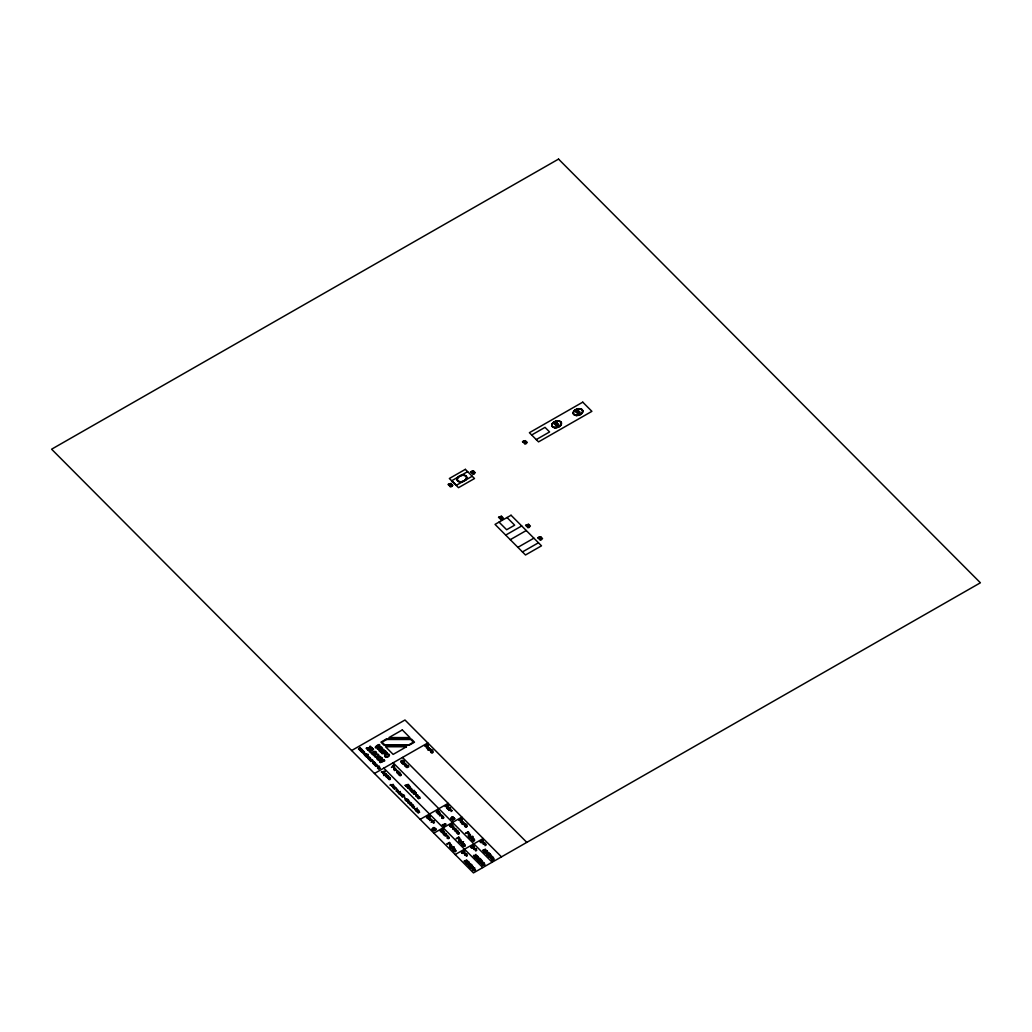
<?xml version="1.0" encoding="UTF-8"?>
<svg xmlns="http://www.w3.org/2000/svg" width="1032" height="1032" viewBox="0 0 1032 1032"><rect width="100%" height="100%" fill="white"/><g stroke="black" fill="none" stroke-linecap="round" stroke-linejoin="round"><path stroke-width="1.5" d="M401.087 761.59L403.035 760.778M366.244 756.624C369.017 753.734 368.721 758.855 366.386 757.037M373.507 763.912C376.112 761.048 376.241 766.002 373.674 764.351M388.432 778.902C391.205 776.051 390.947 781.082 388.6 779.341M396.224 790.951C399.1 788.074 398.623 793.208 396.378 791.363M399.178 774.98C402.016 772.117 401.642 777.238 399.332 775.393M398.803 793.531C401.629 790.68 401.306 795.788 398.958 793.956M412.516 807.308C415.354 804.444 414.967 809.527 412.671 807.721M427.235 748.471C430.047 745.607 429.712 750.69 427.39 748.884M430.989 752.238C433.788 749.387 433.427 754.379 431.183 752.702M441.76 817.757C444.457 814.867 444.392 819.937 441.89 818.144M446.65 807.927C449.423 805.076 449.165 810.107 446.817 808.366M447.191 837.932C449.797 835.069 449.926 840.009 447.359 838.358M453.951 851.026C456.621 848.175 456.621 853.154 454.119 851.464M457.357 833.404C459.962 830.541 460.091 835.494 457.511 833.843M461.278 822.633C464.052 819.756 463.807 824.826 461.42 823.033M465.032 826.4C467.844 823.523 467.483 828.644 465.161 826.8M463.291 845.685C465.987 842.809 465.883 847.827 463.445 846.098M472.63 840.345C475.288 837.455 475.184 842.473 472.798 840.77M408.324 801.799L409.872 801.825M440.135 814.816L441.696 814.854M445.566 835.004L447.127 835.03M453.151 827.883L454.712 827.922M369.843 757.578L369.185 757.746M374.642 762.403L373.984 762.571M396.198 788.255L395.54 788.422M431.557 819.64L430.912 819.743M454.506 848.988L453.861 849.091M473.198 838.242L472.54 838.41M407.821 787.906L408.504 787.713M473.095 870.298L473.791 870.105M482.434 864.958L483.131 864.764M491.774 859.604L492.47 859.411M428.203 745.775L427.209 746.458M462.233 819.963L461.24 820.621M381.027 751.438L384.072 749.529L381.492 750.277A6.437 4.115 -18.1 0 0 380.55 750.857C378.654 753.192 384.665 753.257 385.413 750.87L381.04 751.773M441.606 831.199L441.09 831.998L441.864 831.779M379.583 749.387L378.834 750.535L379.376 751.077L379.982 750.212M451.822 486.536L450.313 486.885L450.739 486.111M474.243 473.933L472.824 474.32L473.146 473.52M526.255 443.683L524.746 444.044L525.159 443.27M557.719 425.687L556.222 426.035L556.648 425.261M502.262 519.393L500.868 519.728L501.217 518.928M579.145 413.548L577.649 413.897L578.062 413.123M529.326 527.442L527.829 527.726L528.281 526.965M541.503 539.762L540.058 540.162L540.407 539.362M416.141 809.32L414.632 809.668L415.058 808.894M465.509 861.088L464.116 861.423L464.465 860.624M474.849 855.747L473.456 856.083L473.804 855.27M484.24 850.342L482.692 850.691L483.144 849.929M443.592 830.837L442.135 831.186M366.812 756.469L367.753 756.017M367.985 756.482L367.07 756.908M374.074 763.77L375.016 763.319M375.274 763.757L374.332 764.209M389 778.76L389.941 778.309M390.199 778.747L389.309 779.199M399.745 774.826L400.687 774.374M400.932 774.838L400.055 775.264M427.803 748.329L428.744 747.878M396.804 790.796L397.746 790.344M428.951 748.368L428.112 748.768M397.978 790.809L397.062 791.234M399.371 793.389L400.313 792.937M431.557 752.096L432.498 751.644M400.558 793.389L399.629 793.827M432.743 752.096L431.84 752.534M413.097 807.166L414.026 806.714M414.232 807.217L413.355 807.604M447.217 807.785L448.159 807.334M448.417 807.772L447.527 808.224M442.341 817.602L443.27 817.151M443.528 817.589L442.651 818.041M447.772 837.778L448.701 837.326M448.959 837.765L448.017 838.216M461.859 822.478L462.788 822.04M463.033 822.491L462.168 822.917M457.924 833.25L458.866 832.811M459.111 833.25L458.182 833.688M465.613 826.245L466.541 825.806M466.787 826.258L465.922 826.684M454.532 850.884L455.46 850.433M455.667 850.936L454.79 851.323M463.871 845.531L464.8 845.092M465.006 845.582L464.155 845.969M473.211 840.19L474.14 839.738M474.398 840.177L473.482 840.629M379.041 767.55L378.189 768.002M406.866 799.697L405.924 800.148M417.302 810.172L416.412 810.623M451.307 846.433L450.442 846.898M460.646 841.093L459.782 841.544M469.986 835.739L469.096 836.204M368.076 757.759L368.953 757.282M369.25 758.946L370.127 758.468M372.887 762.583L373.765 762.106M394.43 788.435L395.308 787.958M429.815 819.769L430.679 819.279M452.751 849.117L453.628 848.639M462.091 843.776L462.968 843.286M471.43 838.423L472.308 837.945M409.033 802.702L407.846 802.857L408.104 802.109M429.531 819.047L428.332 819.227L428.59 818.479M440.806 815.77L439.632 815.861L439.929 815.138M446.276 835.907L445.089 836.062L445.36 835.314M453.861 828.799L452.674 828.954L452.932 828.206M385.813 774.374L384.923 774.8M384.652 774.4L385.594 773.936M377.918 767.537L378.783 767.124M450.184 846.433L451.048 846.008M459.524 841.08L460.388 840.667M468.863 835.739L469.728 835.314M405.731 799.684L406.608 799.271M416.167 810.172L417.044 809.746M388.019 777.715L388.767 776.387L387.529 778.192L389.89 777.522L388.393 777.573M443.85 833.792L444.599 832.463L443.102 834.011L445.721 833.598L444.224 833.65M403.705 763.977C409.898 763.074 399.268 763.37 404.08 764.415M406.866 767.15C412.968 766.26 402.519 766.557 407.253 767.602M429.686 750.109C435.891 749.206 425.261 749.542 430.073 750.548M402.673 796.588C409.007 795.698 398.133 796.007 403.048 797.027M407.008 800.948C413.342 800.045 402.493 800.368 407.382 801.387M409.356 803.296C415.548 802.432 404.957 802.754 409.73 803.747M438.007 813.152C444.134 812.21 433.659 812.61 438.381 813.59M442.496 832.385C448.804 831.469 437.981 831.818 442.87 832.824M451.835 827.032C458.131 826.142 447.359 826.477 452.21 827.471M454.183 829.393C460.44 828.567 449.758 828.773 454.57 829.831M463.742 824.271C469.973 823.42 459.227 823.626 464.116 824.71M385.478 775.574L387.322 774.942L386.058 775.677M391.399 785.726L393.244 785.094L392.005 785.816M414.425 793.647L415.754 792.899M416.025 793.247L414.748 793.969M467.38 863.668L468.709 862.907M469.005 863.242L467.702 863.99M476.72 858.314L478.048 857.566M478.319 857.914L477.042 858.637M486.059 852.974L487.388 852.226M487.659 852.574L486.382 853.296M471.482 867.783L472.811 867.035M473.095 867.383L471.843 868.093M480.822 862.442L482.15 861.694M482.421 862.043L481.118 862.778M490.161 857.102L491.49 856.341M491.761 856.702L490.523 857.411M394.521 768.027L393.605 768.569M397.565 771.085L396.649 771.626M397.152 789.673L396.275 790.189M432.576 820.969L431.66 821.511M434.33 822.736L433.414 823.278M442.728 816.441L441.812 816.996M451.952 810.971L451.036 811.526M448.159 836.617L447.243 837.171M450.481 845.26L449.565 845.801M459.82 839.906L458.905 840.461M469.173 834.553L468.231 835.12M465.393 853.89L464.452 854.457M474.707 848.562L473.791 849.117M467.251 855.799L466.335 856.341M484.047 843.221L483.131 843.763M476.591 850.458L475.675 851M485.93 845.105L485.014 845.659M377.583 765.834L375.803 766.415L377.132 765.641M396.34 769.962L394.559 770.53L395.888 769.756M418.27 796.265L416.541 796.807L417.87 796.033M420.205 798.097L418.412 798.691L419.74 797.917M419.663 812.274L417.857 812.868L419.185 812.094M390.767 784.488C386.961 786.771 398.275 783.314 391.025 784.888M472.321 866.493L472.488 865.629L471.624 865.809M405.95 765.293L404.712 766.015L406.389 765.512M398.262 772.284L397.023 773.007L398.687 772.504M394.25 787.197L393.011 787.906L394.675 787.403M401.77 794.717L400.519 795.44L402.183 794.937M411.6 804.625L410.362 805.334L412.026 804.844M456.428 830.721L455.202 831.431L456.866 830.928M371.507 760.184L370.295 760.881L371.972 760.378M399.577 773.574L398.313 774.297L399.977 773.794M412.916 805.902L411.652 806.624L413.329 806.121M450.197 809.694L448.933 810.43L450.61 809.914M457.744 831.998L456.479 832.721L458.156 832.218M408.169 785.3L408.362 784.397L407.511 784.591M481.622 861.178L481.854 860.314L480.964 860.456M376.396 765.022L375.145 765.744L376.667 765.344M395.166 769.15L393.902 769.872L395.437 769.472M417.134 795.427L415.883 796.149L417.418 795.749M419.031 797.284L417.754 798.033L419.289 797.633M418.463 811.474L417.199 812.197L418.734 811.797M430.525 751.167L432.898 750.264L430.937 751.386M405.821 766.324L408.195 765.422L406.26 766.531M401.616 795.762L403.989 794.859L402.054 795.969M464.568 825.329L466.941 824.426L464.955 825.561M464.645 854.857L467.019 853.954L465.058 855.077M473.985 849.504L476.358 848.614L474.423 849.71M483.324 844.163L485.698 843.26L483.737 844.382M414 791.222L414.284 790.344L413.38 790.486M490.922 855.851L491.219 854.999L490.303 855.115M467.638 471.637L451.771 480.719L456.338 485.311L472.217 476.229M531.673 434.988L545.025 427.364L549.592 431.944L536.253 439.58M505.693 535.105L521.702 525.946M510.272 539.684L526.281 530.525M517.883 547.334L533.892 538.175M522.45 551.927L538.459 542.768M351.615 750.535L404.983 720.001L526.81 842.37M377.402 747.581L378.047 746.394L379.041 747.387C368.966 750.277 382.562 740.602 379.183 746.549M377.518 767.692C379.079 763.022 381.053 769.343 377.544 768.247M374.461 773.484L427.828 742.937M384.743 775.032L383.775 775.587L386.187 774.258M386.084 776.322L388.019 775.651L386.484 776.051M392.005 786.474L393.94 785.803L392.379 786.216M400.21 791.879L397.849 792.769L400.171 791.454M409.639 786.319L409.007 785.12L409.188 786.062A4.218 2.696 -18.1 0 0 406.582 786.81L406.879 787.106A3.883 2.49 -18.1 0 1 409.627 786.332M414.322 791.454L413.871 791.712A2.103 1.355 -18.1 0 0 414.632 791.867L412.71 792.963L415.432 791.492A1.496 0.955 -18.1 0 1 414.387 791.454M416.012 810.997C421.753 811.552 416.064 807.398 415.625 810.688M420.153 819.369L448.159 803.335M452.222 816.893L451.758 817.151A2.103 1.355 -18.1 0 0 452.519 817.318L450.61 818.402L453.332 816.931A1.496 0.955 -18.1 0 1 452.287 816.893M453.977 818.66L453.512 818.918A2.103 1.355 -18.1 0 0 454.273 819.073L452.364 820.169L455.086 818.698A1.496 0.955 -18.1 0 1 454.041 818.66M433.853 833.134L461.872 817.099M462.297 823.82L464.503 823.02L462.633 824.091A1.316 0.851 -18.1 0 1 462.117 824.387M449.784 846.588C451.616 841.802 453.1 848.407 449.784 847.104M459.124 841.235C460.762 836.281 462.568 842.976 459.15 841.789M468.451 835.894C470.257 831.276 471.805 837.597 468.489 836.449M455.177 854.548L483.195 838.513M466.696 860.882L466.245 861.139A2.103 1.355 -18.1 0 0 467.006 861.307L465.084 862.404L467.806 860.92A1.496 0.955 -18.1 0 1 466.761 860.882M476.036 855.541L475.584 855.799A2.103 1.355 -18.1 0 0 476.345 855.954L474.423 857.05L477.145 855.58A1.496 0.955 -18.1 0 1 476.1 855.541M428.177 749.709L430.46 748.858L428.59 749.929A1.316 0.851 -18.1 0 1 428.074 750.225M371.094 759.797C368.347 761.693 370.849 758.262 372.191 759.681M394.792 768.801C392.237 770.298 394.663 767.511 395.824 768.685M397.862 771.884C395.501 773.291 397.655 770.633 398.92 771.794M399.113 773.2C396.43 774.684 400.248 771.188 400.21 773.084M449.733 809.333C447.05 810.804 450.881 807.308 450.829 809.217M405.563 764.893C403.009 766.376 405.37 763.654 406.621 764.802M401.358 794.33C398.971 795.737 401.074 793.118 402.416 794.24M412.452 805.541C409.652 807.063 413.793 803.438 413.548 805.424M456.041 830.321C453.616 831.753 455.77 829.096 457.099 830.231M379.789 768.492L378.254 768.879L380.357 768.182M461.717 821.33L460.182 821.717L462.284 821.021M461.381 842.035L459.846 842.422L461.949 841.725M452.042 847.375L450.52 847.762L452.609 847.066M376.022 764.686C373.648 766.234 375.571 763.358 377.067 764.57M457.279 831.624C454.493 833.159 458.621 829.534 458.376 831.508M427.674 747.168L426.139 747.555L428.241 746.858M470.721 836.694L469.186 837.068L471.289 836.372M418.644 796.962C416.102 798.471 418.489 795.672 419.676 796.846M418.089 811.126C415.612 812.61 417.831 809.901 419.121 811.023M411.213 804.225C408.659 805.708 411.02 802.986 412.271 804.134M416.76 795.079C414.284 796.562 416.554 793.827 417.805 794.962M393.85 786.797C391.515 788.177 393.605 785.558 394.921 786.707M384.523 773.252L382.988 773.639L385.091 772.942M439.851 814.093L438.316 814.48L440.419 813.771M488.278 853.567L489.8 853.645L489.026 852.871L487.942 853.812M478.938 858.921L480.461 858.985L479.687 858.211L478.603 859.153M469.599 864.261L471.121 864.339L470.36 863.565L469.263 864.506M369.74 759.294C366.979 760.842 371.455 756.611 370.359 758.92M394.921 788.783C394.018 790.886 393.489 786.255 396.198 788.1M430.292 820.118C429.312 822.169 429.015 817.538 431.582 819.434M471.882 838.784C470.902 840.822 470.644 836.191 473.198 838.087M368.514 758.133C367.547 760.171 367.263 755.553 369.843 757.423M373.313 762.958C372.346 765.022 372.075 760.365 374.655 762.248M462.53 844.137C459.769 845.492 464.477 841.544 463.2 843.75M453.19 849.478C452.339 851.529 451.887 846.898 454.519 848.781M413.574 791.389L412.336 791.441M490.484 856.031L489.245 856.07M481.157 861.372L479.88 861.423M471.817 866.712L470.54 866.764M407.524 785.159L407.55 785.159A2.851 1.819 -18.1 0 1 407.06 785.184L406.892 785.184M413.393 791.054L413.368 791.054A2.851 1.819 -18.1 0 1 412.916 791.067L412.697 791.067A3.006 1.922 -18.1 0 0 411.033 791.209L412.078 792.331L411.962 791.454M490.303 855.683L490.277 855.683A2.851 1.819 -18.1 0 1 489.839 855.709L489.607 855.709A3.006 1.922 -18.1 0 0 487.955 855.838L488.987 856.96L488.871 856.096M480.964 861.023L480.912 861.036A2.851 1.819 -18.1 0 1 480.499 861.049L480.267 861.049A3.006 1.922 -18.1 0 0 478.616 861.191L479.648 862.301L479.532 861.436M471.624 866.377L471.572 866.377A2.851 1.819 -18.1 0 1 471.16 866.39L470.863 866.39A3.006 1.922 -18.1 0 0 469.276 866.532L470.308 867.641L470.205 866.777M492.677 859.824C493.296 856.792 496.224 860.275 491.812 859.849M483.337 865.177C483.647 862.326 487.336 865.332 482.473 865.177M408.685 788.126C409.459 785.017 412.194 788.719 407.833 788.1M473.972 870.518C474.939 867.357 477.236 871.279 473.12 870.492M405.718 800.368C411.484 800.884 405.408 796.988 405.189 800.213M365.547 753.863C362.425 752.986 365.173 756.159 364.58 754.444M407.15 785.571L406.415 785.546M364.412 754.302L366.476 754.018L365.56 753.721M401.512 761.951L402.222 762.235M526.397 443.321L527.3 442.38M579.249 413.161L580.203 412.22M416.244 808.933L417.225 808.017M557.783 425.287L558.815 424.384M474.307 473.533L475.339 472.63M451.874 486.137L452.932 485.259M502.352 518.954L503.423 518.103M529.416 527.004L530.422 526.062M541.542 539.388L542.574 538.485M484.279 849.955L485.311 849.052M474.939 855.309L475.945 854.38M465.6 860.649L466.67 859.798M385.142 753.386L384.562 752.857L386.149 752.676M380.834 748.871L380.111 748.187L381.711 748.213M386.187 773.729L384.149 774.877M487.272 854.057C484.743 854.212 489.181 855.838 488.562 853.722M477.932 859.411C475.442 859.772 479.854 860.946 479.287 859.14M468.593 864.752C466.077 865.01 470.489 866.454 469.908 864.442M442.277 830.76L442.934 830.373M426.771 745.891L427.454 745.401M460.788 820.04L461.498 819.563M507.047 517.522L514.658 525.172L506.66 529.751L499.037 522.102M402.48 757.449L501.462 856.87M483.311 840.77L482.757 840.203L480.099 841.725L480.68 842.306M482.847 841.003L481.08 842.009M379.57 748.652L377.351 749.038L381.324 746.768L382.691 748.613L380.447 749.361A3.341 2.141 -18.1 0 1 379.982 750.212M393.14 762.79L492.135 862.223M452.648 824.697L452.093 824.142L449.449 825.652L450.017 826.232M473.972 846.111L473.417 845.556L470.76 847.066L471.34 847.646M450.429 825.935L452.184 824.929M471.753 847.349L473.507 846.343M406.092 785.571L406.208 786.436L405.176 785.404M383.801 768.143L482.795 867.564M464.632 851.452L464.077 850.897L461.42 852.406L462.001 852.987M441.58 830.734L440.109 830.992L442.754 829.483L443.631 830.412M462.413 852.703L464.168 851.684M469.263 834.049L468.283 834.049M452.055 810.455L451.074 810.468M467.354 855.283L466.374 855.283M448.262 836.101L447.282 836.101M432.679 820.453L431.698 820.453M476.694 849.929L475.713 849.942M442.831 815.925L441.851 815.925M434.433 822.207L433.453 822.22M428.151 745.427L427.39 744.627L424.733 746.149L426.268 746.11A3.702 2.374 -18.1 0 0 426.5 746.317M486.033 844.589L485.053 844.602M397.294 789.119L396.327 789.132M462.194 819.589L461.433 818.789L458.776 820.311L460.324 820.272A3.702 2.374 -18.1 0 0 460.543 820.479M474.81 848.046L473.843 848.046M465.484 853.387L464.503 853.399M397.668 770.569L396.688 770.569M394.624 767.511L393.643 767.511M450.584 844.744L449.604 844.744M484.15 842.705L483.17 842.705M459.924 839.39L458.943 839.403M430.37 818.195L429.273 817.705L429.002 818.75M464.89 852.122A1.754 1.122 -18.1 0 1 461.82 853.103M464.271 852.393A1.38 0.877 -18.1 0 1 463.136 853M474.23 846.769A1.754 1.122 -18.1 0 1 471.16 847.762M473.611 847.04A1.38 0.877 -18.1 0 1 472.475 847.659M483.569 841.428A1.754 1.122 -18.1 0 1 480.499 842.409M482.95 841.699A1.38 0.877 -18.1 0 1 481.815 842.306M452.919 825.355A1.754 1.122 -18.1 0 1 449.836 826.348M452.287 825.626A1.38 0.877 -18.1 0 1 451.152 826.245M402.235 762.313A1.496 0.955 -18.1 0 1 400.726 761.474A1.496 0.955 -18.1 0 1 402.635 760.326A1.496 0.955 -18.1 0 1 403.435 761.603M377.467 747.478A1.548 0.993 -18.1 0 1 376.783 746.265A1.548 0.993 -18.1 0 1 378.744 745.401A1.548 0.993 -18.1 0 1 379.518 746.587M376.396 756.559A1.393 0.89 -18.1 0 1 375.235 755.708A1.393 0.89 -18.1 0 1 376.873 754.663A1.393 0.89 -18.1 0 1 377.88 755.618M376.641 757.049A2.245 1.432 -18.1 0 1 374.384 755.772A2.245 1.432 -18.1 0 1 377.248 754.057A2.245 1.432 -18.1 0 1 378.434 755.979M378.68 758.855A1.393 0.89 -18.1 0 1 377.518 757.991A1.393 0.89 -18.1 0 1 379.157 756.959A1.393 0.89 -18.1 0 1 380.163 757.914M378.925 759.346A2.245 1.432 -18.1 0 1 376.667 758.068A2.245 1.432 -18.1 0 1 379.531 756.353A2.245 1.432 -18.1 0 1 380.718 758.275M405.163 785.313A3.006 1.922 -18.1 0 1 406.737 785.223M413.742 793.905C417.728 795.182 416.335 790.202 413.755 793.827M466.696 863.913C470.579 865.306 469.457 860.03 466.696 863.913M470.811 868.041C474.475 869.537 473.843 864.171 470.811 868.002M476.036 858.572C479.712 860.043 479.093 854.677 476.049 858.495M480.151 862.7C483.724 864.248 483.337 858.74 480.164 862.623M485.375 853.232C489.258 854.599 488.162 849.388 485.388 853.193M489.49 857.347C493.09 858.895 492.638 853.399 489.49 857.321M387.155 752.857L384.717 753.966A5.56 3.56 -18.1 0 1 384.239 753.566L381.917 753.631L385.904 751.348L387.155 752.896M411.2 788.409L409.252 789.493L410.413 789.712L410.388 790.628L412.271 789.493L411.2 788.409M384.884 771.356L382.82 773.458L382.382 772.065L381.324 771.962L384.884 771.356M445.811 824.129L443.734 826.232L443.308 824.839L442.238 824.736L445.811 824.129M384.098 771.523L382.911 771.897L384.098 771.523M445.024 824.31L443.837 824.671L445.024 824.31M438.239 810.223C431.608 814.893 444.173 809.927 436.975 812.042L438.239 810.223M360.026 747.542L358.452 748.987L360.181 748.768L359.394 749.942L361.677 749.193L360.091 750.638L361.806 750.406L361.032 751.58L363.316 750.832L361.729 752.276L363.445 752.057C360.026 754.663 367.908 751.206 363.187 752.702L364.27 751.799L362.529 752.044L363.587 751.115L363.032 750.548L361.561 751.064L362.361 749.877L360.903 750.393L361.948 749.464L359.923 749.413L360.723 748.226L359.265 748.755L360.026 747.542M451.126 483.466L449.604 484.795L452.158 484.511L449.5 486.02L451.294 484.537L448.623 485.13L450.391 483.621L448.017 484.524L451.126 483.466M473.559 470.876L472.037 472.192L474.591 471.908L471.934 473.43L473.727 471.934L471.056 472.54L472.824 471.031L470.437 471.921L473.559 470.876M525.546 440.638L524.024 441.967L526.578 441.67L523.933 443.192L525.714 441.696L523.043 442.302L524.811 440.793L522.437 441.696L525.546 440.638M557.035 422.617L555.513 423.946L558.067 423.662L555.409 425.171L557.203 423.688L554.532 424.281L556.3 422.772L553.913 423.675L557.035 422.617M578.449 410.478L576.927 411.807L579.481 411.523L576.836 413.032L578.63 411.549L575.946 412.142L577.727 410.633L575.34 411.536L578.449 410.478M501.604 516.297L500.081 517.613L502.636 517.329L499.991 518.851L501.771 517.355L499.101 517.961L500.868 516.452L498.495 517.342L501.604 516.297M528.668 524.333L527.146 525.649L529.7 525.365L527.055 526.888L528.836 525.391L526.165 525.998L527.933 524.488L525.559 525.391L528.668 524.333M540.794 536.717L539.272 538.046L541.826 537.762L539.181 539.272L540.962 537.788L538.291 538.382L540.058 536.885L537.685 537.775L540.794 536.717M558.544 159.096L51.6 449.204L473.456 872.904L980.4 582.796L558.544 159.096M465.355 469.341L449.346 478.5L458.492 487.685L474.501 478.526L465.355 469.341M582.758 402.158L529.39 432.705L538.536 441.877L591.891 411.342L582.758 402.158M511.046 515.239L495.038 524.398L525.494 554.984L541.503 545.825L511.046 515.239M366.863 747.852L366.128 748.277L367.96 750.122L368.63 749.735L367.353 748.458L371.894 747.8L370.243 746.149L369.572 746.523L370.604 747.568L366.863 747.852M386.303 739.093L380.963 742.15L384.007 745.207L409.149 745.22L414.49 742.176L411.445 739.106L386.303 739.093M402.312 729.934L388.961 737.57L409.923 737.583L402.312 729.934M386.678 739.48L382.008 742.15L384.678 744.82L408.775 744.846L413.445 742.176L410.775 739.493L386.678 739.48M372.217 748.136L368.243 750.406L372.681 748.6L372.217 748.136M363.651 753.412L363.651 753.412M373.055 749.051L369.133 751.296L370.733 752.909L371.404 752.534L370.256 751.386L373.52 749.516L373.055 749.051M366.721 754.25L364.786 755.359L366.721 754.25M367.444 753.837L367.444 753.837M368.024 754.418L365.367 755.94L368.024 754.418M372.81 760.365L370.875 761.474L372.81 760.365M373.532 759.952L373.532 759.952M371.972 761.758L371.972 761.758M382.059 758.017L378.086 760.287L380.305 759.758L381.208 760.661L379.453 761.668L379.918 762.132L383.891 759.862L381.879 760.274L380.976 759.371L382.524 758.481L382.059 758.017M406.479 746.755L393.14 754.392L385.529 746.742L406.479 746.755M384.33 760.3L380.357 762.571L384.794 760.765L384.33 760.3M376.886 766.699L376.886 766.699M393.36 765.138L391.463 767.421L394.547 766.337L393.36 765.138M404.325 761.435L401.667 762.945L404.325 761.435M404.183 762.429L402.248 763.538L404.183 762.429M404.905 762.016L404.905 762.016M430.899 748.148L430.899 748.148M388.316 775.948L386.394 777.044L388.316 775.948M389.038 775.535L389.038 775.535M432.563 753.205L432.563 753.205M433.969 752.393L433.969 752.393M390.006 779.87L390.006 779.87M391.412 779.057L391.412 779.057M400.751 775.948L400.751 775.948M402.17 775.135L402.17 775.135M404.738 797.762L404.802 798.639L404.738 797.762M414.026 808.211L414.026 808.211M429.054 815.719L426.397 817.228L427.545 818.389L427.158 817.292L429.08 817.37L428.912 816.286L430.163 816.841L429.054 815.719M447.72 805.024L445.076 806.547L448.765 806.069L447.72 805.024M450.3 807.617L447.656 809.127L450.3 807.617M433.982 820.659L431.324 822.182L433.982 820.659M451.268 811.952L451.268 811.952M452.674 811.139L452.674 811.139M433.646 823.704L433.646 823.704M435.065 822.904L435.065 822.904M443.334 818.711L443.334 818.711M444.753 817.899L444.753 817.899M433.543 827.574L433.079 827.845A2.103 1.355 -18.1 0 0 433.84 827.999L431.931 829.096L434.653 827.625A1.496 0.955 -18.1 0 1 433.608 827.574M435.298 829.341L434.846 829.612A2.103 1.355 -18.1 0 0 435.607 829.767L433.685 830.863L436.407 829.393A1.496 0.955 -18.1 0 1 435.362 829.341M464.942 822.311L464.942 822.311M445.901 833.779L443.979 834.888L445.901 833.779M446.624 833.366L446.624 833.366M466.606 827.367L466.606 827.367M468.025 826.555L468.025 826.555M448.765 838.887L448.765 838.887M450.184 838.087L450.184 838.087M458.918 834.372L458.918 834.372M460.337 833.559L460.337 833.559M449.41 842.473L446.766 843.995L450.442 843.518L449.41 842.473M458.75 837.133L456.105 838.655L459.782 838.178L458.75 837.133M468.089 831.792L465.445 833.301L469.121 832.824L468.089 831.792M453.254 847.478L451.332 848.588L453.254 847.478M462.594 842.138L460.672 843.234L462.594 842.138M471.934 836.797L470.012 837.894L471.934 836.797M455.022 849.246L453.087 850.355L455.022 849.246M455.744 848.833L455.744 848.833M464.348 843.905L462.426 845.002L464.348 843.905M465.084 843.492L465.084 843.492M473.688 838.564L471.766 839.661L473.688 838.564M474.423 838.139L474.423 838.139M466.567 856.779L466.567 856.779M467.986 855.967L467.986 855.967M475.907 851.426L475.907 851.426M477.326 850.626L477.326 850.626M485.246 846.085L485.246 846.085M486.665 845.273L486.665 845.273M485.375 850.187L484.911 850.458A2.103 1.355 -18.1 0 0 485.672 850.613L483.763 851.71L486.485 850.239A1.496 0.955 -18.1 0 1 485.44 850.187M473.74 867.951L473.275 868.222A2.103 1.355 -18.1 0 0 474.036 868.376L472.127 869.473L474.849 868.002A1.496 0.955 -18.1 0 1 473.804 867.951M483.079 862.61L482.615 862.868A2.103 1.355 -18.1 0 0 483.376 863.036L481.467 864.119L484.189 862.649A1.496 0.955 -18.1 0 1 483.144 862.61M492.419 857.257L491.954 857.528A2.103 1.355 -18.1 0 0 492.716 857.682L490.806 858.779L493.528 857.308A1.496 0.955 -18.1 0 1 492.483 857.269M454.286 817.873L451.19 819.073L454.286 817.873M435.607 828.554L432.511 829.767L435.607 828.554M487.439 851.168L484.356 852.38L487.439 851.168M478.1 856.521L475.017 857.721L478.1 856.521M468.76 861.862L465.677 863.062L468.76 861.862M490.381 854.122L487.285 855.322L490.381 854.122M481.041 859.462L477.945 860.675L481.041 859.462M471.701 864.803L468.605 866.016L471.701 864.803M472.798 836.449L472.114 836.617L472.798 836.449M463.471 841.789L462.775 841.957L463.471 841.789M454.132 847.13L453.448 847.298L454.132 847.13M386.265 757.269A2.464 1.574 -18.1 0 0 389.412 754.869A2.464 1.574 -18.1 0 0 385.504 754.65A2.464 1.574 -18.1 0 0 386.265 757.269M386.497 756.701A1.6 1.032 -18.1 0 0 388.548 755.127A1.6 1.032 -18.1 0 0 385.994 754.985A1.6 1.032 -18.1 0 0 386.497 756.701M373.3 754.766A2.464 1.574 -18.1 0 0 376.448 752.367A2.464 1.574 -18.1 0 0 372.552 752.147A2.464 1.574 -18.1 0 0 373.3 754.766M373.532 754.198A1.6 1.032 -18.1 0 0 375.583 752.625A1.6 1.032 -18.1 0 0 373.042 752.483A1.6 1.032 -18.1 0 0 373.532 754.198M576.243 415.535A5.057 3.238 -18.1 0 0 582.835 410.659A5.057 3.238 -18.1 0 0 574.876 410.091A5.057 3.238 -18.1 0 0 576.243 415.535M576.359 415.315A4.747 3.032 -18.1 0 0 582.538 410.749A4.747 3.032 -18.1 0 0 575.069 410.207A4.902 3.135 -18.1 0 0 576.308 415.432A4.902 3.135 -18.1 0 0 582.693 410.71A4.902 3.135 -18.1 0 0 574.979 410.143A4.747 3.032 -18.1 0 0 576.359 415.315M554.906 427.751A5.057 3.238 -18.1 0 0 561.498 422.875A5.057 3.238 -18.1 0 0 553.526 422.294A5.057 3.238 -18.1 0 0 554.906 427.751M554.958 427.648A4.902 3.135 -18.1 0 0 561.343 422.914A4.902 3.135 -18.1 0 0 553.629 422.359A4.902 3.135 -18.1 0 0 554.958 427.648M555.01 427.532A4.747 3.032 -18.1 0 0 561.189 422.965A4.747 3.032 -18.1 0 0 553.732 422.423A4.747 3.032 -18.1 0 0 555.01 427.532M460.182 481.957A5.057 3.238 -18.1 0 0 466.774 477.081A5.057 3.238 -18.1 0 0 458.814 476.5A5.057 3.238 -18.1 0 0 460.182 481.957M460.233 481.854A4.902 3.135 -18.1 0 0 466.619 477.119A4.902 3.135 -18.1 0 0 458.905 476.565A4.902 3.135 -18.1 0 0 460.233 481.854M460.298 481.738A4.747 3.032 -18.1 0 0 466.477 477.171A4.747 3.032 -18.1 0 0 459.008 476.629A4.747 3.032 -18.1 0 0 460.298 481.738"/></g></svg>
